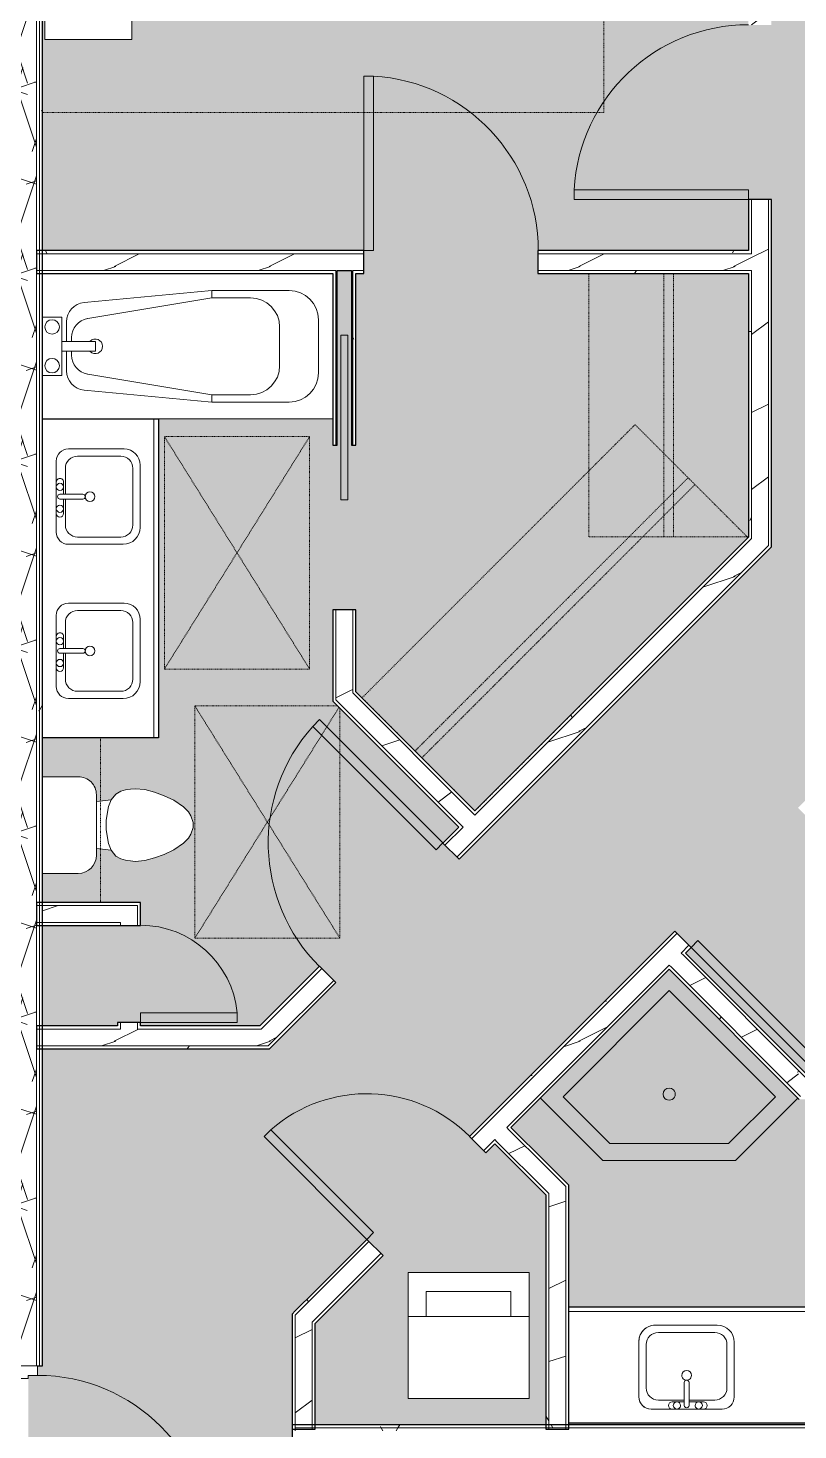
# Model space of a CAD drawing. Header units: inches. Extents: x -4830 to -242, y 9551 to 12925.
# Drawn here: x -2513.1 to -2354, y 10417.7 to 10707.1 of the extents above; entities that cross this region are included whole.
import ezdxf

# ---------------------------------------------------------------- set-up
doc = ezdxf.new("R2010")
doc.units = ezdxf.units.IN
doc.header["$MEASUREMENT"] = 0
doc.linetypes.add('Dash', pattern=[0.25, 0.125, -0.125])
for name, color, linetype, lineweight in [('0-1', 7, 'Continuous', 5), ('0-2', 7, 'Continuous', 9), ('A-AREA-PATT-1', 254, 'Continuous', 9), ('A-DOOR-1', 7, 'Continuous', 9), ('A-DOOR-2', 50, 'Continuous', 13), ('A-DOOR-FRAM-1', 50, 'Continuous', 13), ('A-GENM-HDLN-1', 7, 'Dash', 9), ('A-WALL-1', 250, 'Continuous', 25), ('A-WALL-2', 7, 'Continuous', 9), ('A-WALL-PATT-1', 7, 'Continuous', 9), ('A-WALL-PATT-2', 8, 'Continuous', 9), ('A-WALL-PATT-3', 253, 'Continuous', 9), ('I-FURN-1', 7, 'Continuous', 9), ('I-FURN-HDLN-1', 7, 'Dash', 9), ('I-WALL-1', 250, 'Continuous', 25), ('P-SANR-FIXT-1', 7, 'Continuous', 9), ('Q-CASE-1', 250, 'Continuous', 25), ('Q-CASE-2', 7, 'Continuous', 9), ('Q-CASE-HDLN-1', 7, 'Dash', 9)]:
    doc.layers.add(name, color=color, linetype=linetype, lineweight=lineweight)
pattern_1 = [(216.87, (12.795, 31.987), (95.9612857, 63.9749714), [15.994, -143.942]), (206.565, (31.987, 22.391), (-31.986981, -31.986924), [35.763, -35.763]), (198.435, (31.987, 6.397), (-63.974746, -31.987128), [20.231, -80.922])]
pattern_2 = [(0, (0, 0), (61.44, 15.36), [2.534, -43.546, 2.534, -43.546, -245.76]), (0, (0, 0), (61.44, 15.36), [-92.16, 2.534, -89.626, 2.534, -43.546, -107.52]), (0, (0, 0), (61.44, 15.36), [-230.4, 2.534, -28.186, 2.534, -74.266]), (120, (23.04, 7.68), (-44.02215, 45.5286), [2.534, -43.546, 2.534, -43.546, -245.76]), (120, (23.04, 7.68), (-44.02215, 45.5286), [-92.16, 2.534, -89.626, 2.534, -43.546, -107.52]), (120, (23.04, 7.68), (-44.02215, 45.5286), [-230.4, 2.534, -28.186, 2.534, -74.266]), (240, (30.72, 38.4), (-17.41785, -60.8886), [2.534, -43.546, 2.534, -43.546, -245.76]), (240, (30.72, 38.4), (-17.41785, -60.8886), [-92.16, 2.534, -89.626, 2.534, -43.546, -107.52]), (240, (30.72, 38.4), (-17.41785, -60.8886), [-230.4, 2.534, -28.186, 2.534, -74.266])]

# ---------------------------------------------------------------- blocks, each defined once
blk = doc.blocks.new('Single-Flush - 36_ x 84_-1372824-FLOOR PLAN - 2ND FLOOR')
at = {"layer": 'A-DOOR-1'}
blk.add_arc((18, -2.38), 36.07, 180, 266.8211, dxfattribs=at)
at = {"layer": 'A-DOOR-2'}
for p, q in [((16, -2.38), (16, -38.39)), ((18, -2.38), (16, -2.38)), ((18, -2.38), (18, -38.39)), ((18, -38.39), (16, -38.39))]:
    blk.add_line(p, q, dxfattribs=at)
blk = doc.blocks.new('M_Sink Vanity-Square - 500 x 440mm-1352614-FLOOR PLAN - 2ND FLOOR')
at = {"layer": 'P-SANR-FIXT-1'}
for p, q in [((7.96, 7.09), (-6.72, 7.09)), ((7.96, 7.09), (-6.72, 7.09)), ((3.62, 7.09), (-2.88, 7.09)), ((0.12, 6.33), (0.12, 1.59)), ((1.12, 6.33), (1.12, 1.59)), ((-9.22, 4.59), (-9.22, -6.73)), ((-9.22, 4.59), (-9.22, -6.73)), ((0.12, 5.22), (-5.22, 5.22)), ((-2.88, 5.59), (0.12, 5.59)), ((1.12, 5.59), (3.62, 5.59)), ((6.46, 5.22), (1.12, 5.22)), ((10.46, -6.91), (10.46, 4.59)), ((10.46, -6.91), (10.46, 4.59)), ((-7.72, 2.72), (-7.72, -6.23)), ((8.96, -6.23), (8.96, 2.72)), ((-5.72, -10.23), (7.14, -10.23)), ((-5.72, -10.23), (7.14, -10.23)), ((-5.22, -8.73), (6.46, -8.73))]:
    blk.add_line(p, q, dxfattribs=at)
for centre, radius, start, end in [((-6.72, 4.59), 2.5, 90, 180), ((-6.72, 4.59), 2.5, 90, 180), ((-2.88, 6.34), 0.75, 90, 270), ((-1.88, 6.34), 0.75, 360, 180), ((-1.88, 6.34), 0.75, 180, 0), ((0.62, 6.33), 0.5, 360, 180), ((2.62, 6.34), 0.75, 360, 180), ((2.62, 6.34), 0.75, 180, 360), ((3.62, 6.34), 0.75, 270, 90), ((7.96, 4.59), 2.5, 0, 90), ((7.96, 4.59), 2.5, 360, 90), ((-5.22, 2.72), 2.5, 90, 180), ((6.46, 2.72), 2.5, 0, 90), ((0.62, 0.13), 1, 360, 180), ((0.62, 0.13), 1, 180, 0), ((0.62, 1.59), 0.5, 180, 0), ((-5.72, -6.73), 3.5, 180, 270), ((-5.72, -6.73), 3.5, 180, 270), ((-5.22, -6.23), 2.5, 180, 270), ((6.46, -6.23), 2.5, 270, 0), ((7.14, -6.91), 3.32, 270, 360), ((7.14, -6.91), 3.32, 270, 0)]:
    blk.add_arc(centre, radius, start, end, dxfattribs=at)
blk = doc.blocks.new('OD_CW_Base Cabinet - OD_CW_Base Cabinet-1866993-FLOOR PLAN - 2ND FLOOR')
at = {"layer": 'Q-CASE-1'}
for p, q in [((0.74, 0), (53.33, 0)), ((53.33, 0), (53.33, -24)), ((53.33, -24), (0.74, -24))]:
    blk.add_line(p, q, dxfattribs=at)
at = {"layer": 'Q-CASE-2'}
for p, q in [((0.74, 0), (53.33, 0)), ((53.33, -1), (0.74, -1)), ((0.74, -1), (53.33, -1)), ((53.33, 0), (53.33, -1)), ((53.33, -1), (53.33, -24)), ((53.33, -24), (0.74, -24))]:
    blk.add_line(p, q, dxfattribs=at)
blk = doc.blocks.new('Shower Base-Corner - 38_ x 38_-1684436-FLOOR PLAN - 2ND FLOOR')
at = {"layer": 'P-SANR-FIXT-1'}
for p, q in [((0.4, 38), (18.62, 38)), ((18.62, 38), (38, 18.62)), ((3.49, 34.51), (17.18, 34.51)), ((3.49, 3.49), (3.49, 34.51)), ((17.18, 34.51), (34.51, 17.18)), ((38, 18.62), (38, 0.4)), ((34.51, 17.18), (34.51, 3.49)), ((34.51, 3.49), (3.49, 3.49))]:
    blk.add_line(p, q, dxfattribs=at)
for start, end in [(360, 180), (180, 0)]:
    blk.add_arc((18.62, 18.62), 1.25, start, end, dxfattribs=at)
blk = doc.blocks.new('Stacked Washer and Dryer - 26_x25_ - Private-1352637-FLOOR PLAN - 2ND FLOOR')
at = {"layer": 'P-SANR-FIXT-1'}
for p, q in [((0, 12.5), (26, 12.5)), ((0, 12.5), (0, -12.5)), ((16.90625, 12.5), (16.90625, -12.5)), ((26, 12.5), (26, -12.5)), ((16.90625, 8.75), (22.09375, 8.75)), ((22.09375, 8.75), (22.09375, -8.75)), ((22.09375, -8.75), (16.90625, -8.75)), ((26, -12.5), (0, -12.5))]:
    blk.add_line(p, q, dxfattribs=at)
blk = doc.blocks.new('Bath Tub - Maestro - 60_x30_-V63-FLOOR PLAN - 2ND FLOOR')
at = {"layer": 'P-SANR-FIXT-1'}
for p, q in [((35, -5), (9.35, -9.26)), ((35, -3.5), (51, -3.5)), ((35, -5), (35, -3.5)), ((43, -5), (35, -5)), ((4, -9), (0, -9)), ((4, -14), (4, -9)), ((5, -14), (5, -9.96)), ((49, -19), (49, -11)), ((57, -9.5), (57, -20.5)), ((4, -16), (4, -14)), ((4, -14), (10.94, -14)), ((6, -13.2), (6, -14)), ((10.94, -16), (10.94, -14)), ((4, -21), (4, -16)), ((10.94, -16), (4, -16)), ((5, -20.04), (5, -16)), ((6, -16), (6, -16.8)), ((0, -21), (4, -21)), ((9.35, -20.74), (35, -25)), ((35, -25), (35, -26.5)), ((35, -25), (43, -25)), ((51, -26.5), (35, -26.5)), ((24, -30), (60, -30))]:
    blk.add_line(p, q, dxfattribs=at)
at = {"layer": 'P-SANR-FIXT-1', "flags": 128}
for points in [[(8.63, -5.97), (11.56, -5.7), (14.49, -5.42), (17.42, -5.15), (20.35, -4.87), (23.28, -4.6), (26.21, -4.32), (29.14, -4.05), (32.07, -3.77), (35, -3.5)], [(35, -26.5), (32.07, -26.23), (29.14, -25.95), (26.21, -25.68), (23.28, -25.4), (20.35, -25.13), (17.42, -24.85), (14.49, -24.58), (11.56, -24.3), (8.63, -24.03)]]:
    blk.add_lwpolyline(points, dxfattribs=at)
at = {"layer": 'P-SANR-FIXT-1'}
for centre, radius, start, end in [((43, -11), 6, 360, 90), ((51, -9.5), 6, 0, 90), ((9, -9.96), 4, 95.3558, 180), ((2, -11), 1.5, 0, 180), ((2, -11), 1.5, 180, 360), ((10, -13.2), 4, 99.4223, 180), ((10.94, -15), 1.5, 0, 135), ((10, -16.8), 4, 180, 260.5777), ((10.94, -15), 1.5, 225, 360), ((2, -19), 1.5, 0, 180), ((2, -19), 1.5, 180, 360), ((9, -20.04), 4, 180, 264.6442), ((43, -19), 6, 270, 0), ((51, -20.5), 6, 270, 0)]:
    blk.add_arc(centre, radius, start, end, dxfattribs=at)
blk = doc.blocks.new('Single-Flush - 36_ x 84_-1372839-FLOOR PLAN - 2ND FLOOR')
at = {"layer": 'A-DOOR-1'}
blk.add_arc((18, 2.37), 36.07, 93.1789, 180, dxfattribs=at)
at = {"layer": 'A-DOOR-2'}
for p, q in [((16, 2.37), (16, 38.39)), ((18, 38.39), (16, 38.39)), ((18, 2.37), (18, 38.39)), ((18, 2.37), (16, 2.37))]:
    blk.add_line(p, q, dxfattribs=at)
blk = doc.blocks.new('Toilet-Domestic-3D - Toilet-Domestic-3D-V24-FLOOR PLAN - 2ND FLOOR')
at = {"layer": 'P-SANR-FIXT-1'}
for p, q in [((-9.98, 11.75), (-9.98, 19.18)), ((9.98, 19.18), (9.98, 11.75)), ((6.25, 8.02), (-6.25, 8.02)), ((-4.86, 8.02), (-5.21, 5)), ((-1, 6), (-3.84, 5.5)), ((1, 6), (-1, 6)), ((3.84, 5.5), (1, 6)), ((4.86, 8.02), (5.21, 5)), ((-6.97, 3), (-7.24, 2)), ((-6.4, 4), (-6.97, 3)), ((-5.21, 5), (-6.4, 4)), ((-3.84, 5.5), (-5.21, 5)), ((5.21, 5), (3.84, 5.5)), ((6.4, 4), (5.21, 5)), ((6.97, 3), (6.4, 4)), ((7.24, 2), (6.97, 3)), ((-7.41, 1), (-7.5, 0)), ((-7.24, 2), (-7.41, 1)), ((7.41, 1), (7.24, 2)), ((7.5, 0), (7.41, 1)), ((-7.5, 0), (-7.33, -1.99)), ((-7.33, -1.99), (-6.79, -4)), ((6.79, -4), (7.33, -1.99)), ((7.33, -1.99), (7.5, 0)), ((-6.79, -4), (-6.06, -6)), ((6.06, -6), (6.79, -4)), ((-6.06, -6), (-5.13, -8)), ((-5.13, -8), (-3.74, -10)), ((3.74, -10), (5.13, -8)), ((5.13, -8), (6.06, -6)), ((-3.74, -10), (-2.74, -11)), ((-2.74, -11), (-1.87, -11.5)), ((-1.87, -11.5), (-0.5, -12)), ((0.5, -12), (1.87, -11.5)), ((1.87, -11.5), (2.74, -11)), ((2.74, -11), (3.74, -10)), ((-0.5, -12), (0.5, -12))]:
    blk.add_line(p, q, dxfattribs=at)
for centre, start, end in [((-6.25, 11.75), 180, 270), ((6.25, 11.75), 270, 360)]:
    blk.add_arc(centre, 3.73, start, end, dxfattribs=at)
blk = doc.blocks.new('OD_CW_Upper Cabinet - OD_CW_Upper Cabinet-1867077-FLOOR PLAN - 2ND FLOOR')
at = {"layer": 'Q-CASE-HDLN-1'}
for p, q in [((0.74, -24), (0.74, -12)), ((0.74, -12), (34.74, -12)), ((34.74, -12), (34.74, -24)), ((34.74, -24), (0.74, -24))]:
    blk.add_line(p, q, dxfattribs=at)
blk = doc.blocks.new('OD_CW_Base Cabinet - OD_CW_Base Cabinet-1833608-FLOOR PLAN - 2ND FLOOR')
at = {"layer": 'Q-CASE-1'}
for p, q in [((0.74, -24), (0.74, 0)), ((0.74, 0), (66.57, 0)), ((66.57, 0), (66.57, -24))]:
    blk.add_line(p, q, dxfattribs=at)
at = {"layer": 'Q-CASE-2'}
for p, q in [((0.74, -1), (0.74, 0)), ((0.74, 0), (66.57, 0)), ((66.57, -1), (0.74, -1)), ((0.74, -24), (0.74, -1)), ((0.74, -1), (66.57, -1)), ((66.57, 0), (66.57, -1)), ((66.57, -1), (66.57, -24))]:
    blk.add_line(p, q, dxfattribs=at)
blk = doc.blocks.new('Pocket_Door_2385 - 34_ x 80_-1722096-FLOOR PLAN - 2ND FLOOR')
at = {"layer": 'A-DOOR-2'}
for p, q in [((-39.67, -0.75), (-39.67, 0.75)), ((-39.67, 0.75), (-5.67, 0.75)), ((-5.67, 0.75), (-5.67, -0.75)), ((-5.67, -0.75), (-39.67, -0.75))]:
    blk.add_line(p, q, dxfattribs=at)
blk = doc.blocks.new('OD_CW_Closet - OD_CW_Closet-1907192-FLOOR PLAN - 2ND FLOOR')
at = {"layer": 'Q-CASE-HDLN-1'}
for p, q in [((0.74, -24), (0.74, 9)), ((0.74, 9), (80.51, 9)), ((80.51, 9), (80.51, -24)), ((0.74, -6.5), (80.51, -6.5)), ((0.74, -8.5), (80.51, -8.5)), ((80.51, -24), (0.74, -24))]:
    blk.add_line(p, q, dxfattribs=at)
blk = doc.blocks.new('OD_CW_Closet - OD_CW_Closet-1862293-FLOOR PLAN - 2ND FLOOR')
at = {"layer": 'Q-CASE-HDLN-1'}
for p, q in [((0.74, -24), (0.74, 9)), ((0.74, 9), (55.04, 9)), ((55.04, 9), (55.04, -24)), ((0.74, -6.5), (55.04, -6.5)), ((0.74, -8.5), (55.04, -8.5)), ((55.04, -24), (0.74, -24))]:
    blk.add_line(p, q, dxfattribs=at)
blk = doc.blocks.new('ADA Clearances - 30_x48_-V18-FLOOR PLAN - 2ND FLOOR')
at = {"layer": 'A-GENM-HDLN-1'}
for p, q in [((15, -24), (-15, 24)), ((-15, -24), (15, 24)), ((15, 24), (-15, 24)), ((-15, 24), (-15, -24)), ((15, -24), (15, 24)), ((-15, -24), (15, -24))]:
    blk.add_line(p, q, dxfattribs=at)
blk = doc.blocks.new('Single-Flush - 30_ x 84_-1789664-FLOOR PLAN - 2ND FLOOR')
at = {"layer": 'A-DOOR-1'}
blk.add_arc((15, -2.375), 30.067, 180, 266.18593, dxfattribs=at)
at = {"layer": 'A-DOOR-2'}
for p, q in [((13, -2.375), (13, -32.375)), ((15, -2.375), (13, -2.375)), ((15, -2.375), (15, -32.375)), ((15, -32.375), (13, -32.375))]:
    blk.add_line(p, q, dxfattribs=at)
blk = doc.blocks.new('ADA Clearances - 30_x48_-V96-FLOOR PLAN - 2ND FLOOR')
at = {"layer": 'A-GENM-HDLN-1'}
for p, q in [((15, -24), (-15, 24)), ((15, 24), (-15, 24)), ((-15, 24), (-15, -23.46)), ((-14.79, -23.67), (15, 24)), ((15, -24), (15, 24)), ((-14.46, -24), (15, -24))]:
    blk.add_line(p, q, dxfattribs=at)
blk = doc.blocks.new('Single-Flush - CLOSET-1720159-FLOOR PLAN - 2ND FLOOR')
at = {"layer": 'A-DOOR-1'}
blk.add_arc((10, 2.37), 20.07, 95.7201, 180, dxfattribs=at)
at = {"layer": 'A-DOOR-2'}
for p, q in [((8, 2.37), (8, 22.34)), ((10, 22.34), (8, 22.34)), ((10, 2.37), (10, 22.34)), ((10, 2.37), (8, 2.37))]:
    blk.add_line(p, q, dxfattribs=at)
blk = doc.blocks.new('Bed-Standard - King 78_ x 80_-V70-FLOOR PLAN - 2ND FLOOR')
at = {"layer": 'I-FURN-1'}
for p, q in [((-28.31, 38.2), (-28.31, -41.8)), ((49.69, -41.8), (49.69, 38.2)), ((-25.31, 36.2), (-25.31, 24.2)), ((-25.31, 36.2), (46.69, 36.2)), ((46.69, 36.2), (46.69, 24.2)), ((49.69, 24.2), (-28.31, 17.63)), ((-25.31, 24.2), (46.69, 24.2)), ((-28.31, -41.8), (49.69, -41.8))]:
    blk.add_line(p, q, dxfattribs=at)
at = {"layer": 'I-FURN-HDLN-1'}
for p, q in [((-64.31, 38.2), (-64.31, -77.8)), ((73.69, -77.8), (73.69, 38.2)), ((-64.31, -77.8), (73.69, -77.8))]:
    blk.add_line(p, q, dxfattribs=at)
blk = doc.blocks.new('Table-Night Stand - 18_ x 18_ x 24_-1352623-FLOOR PLAN - 2ND FLOOR')
at = {"layer": 'I-FURN-1'}
for p, q in [((18.15, 18), (0.15, 18)), ((0.15, 18), (0.15, 0)), ((18.15, 0), (18.15, 18)), ((0.15, 0), (18.15, 0))]:
    blk.add_line(p, q, dxfattribs=at)
blk = doc.blocks.new('CTR - 1st Phase - Unit Layouts_rvt-1-FLOOR PLAN - 2ND FLOOR')
at = {"layer": 'A-WALL-PATT-1'}
h = blk.add_hatch(dxfattribs=at)
h.set_pattern_fill('FP_3', color=256, style=0, pattern_type=2)
h.set_pattern_definition(pattern_2)
h.paths.add_polyline_path([(-2364.27, 10601.14), (-2363.65, 10601.77), (-2363.65, 10657.06), (-2364.27, 10657.06), (-2364.27, 10601.77)], flags=0)
h.paths.add_polyline_path([(-2363.65, 10660.56), (-2363.65, 10671.76), (-2364.27, 10671.76), (-2364.27, 10660.56)], flags=0)
h.paths.add_polyline_path([(-2363.65, 10707.76), (-2363.65, 10843.14), (-2364.27, 10843.14), (-2364.27, 10707.76)], flags=0)
h = blk.add_hatch(dxfattribs=at)
h.set_pattern_fill('FP_3', color=256, style=0, pattern_type=2)
h.set_pattern_definition(pattern_2)
h.paths.add_polyline_path([(-2390.62, 10660.56), (-2364.27, 10660.56), (-2364.27, 10661.19), (-2407.75, 10661.19), (-2407.75, 10660.56)], flags=0)
h.paths.add_polyline_path([(-2476.81, 10660.56), (-2443.75, 10660.56), (-2443.75, 10661.19), (-2510.12, 10661.18), (-2510.12, 10660.56)], flags=0)
h = blk.add_hatch(dxfattribs=at)
h.set_pattern_fill('FP_3', color=256, style=0, pattern_type=2)
h.set_pattern_definition(pattern_2)
h.paths.add_polyline_path([(-2365.96, 10656.44), (-2364.27, 10656.44), (-2364.27, 10657.06), (-2407.75, 10657.06), (-2407.75, 10656.44), (-2391.93, 10656.44)], flags=0)
h.paths.add_polyline_path([(-2449.5, 10656.44), (-2449.5, 10657.06), (-2510.12, 10657.05), (-2510.12, 10656.44), (-2450.12, 10656.44)], flags=0)
h.paths.add_polyline_path([(-2446, 10656.44), (-2443.75, 10656.44), (-2443.75, 10657.06), (-2446, 10657.06)], flags=0)
h = blk.add_hatch(dxfattribs=at)
h.set_pattern_fill('FP_3', color=256, style=0, pattern_type=2)
h.set_pattern_definition(pattern_2)
h.paths.add_polyline_path([(-2445.37, 10570.14), (-2445.37, 10587.06), (-2446, 10587.06), (-2446, 10570.76)], flags=0)
h.paths.add_polyline_path([(-2445.37, 10621.06), (-2445.37, 10656.44), (-2446, 10656.44), (-2446, 10621.06)], flags=0)
h = blk.add_hatch(dxfattribs=at)
h.set_pattern_fill('FP_3', color=256, style=0, pattern_type=2)
h.set_pattern_definition(pattern_2)
h.paths.add_polyline_path([(-2464.92, 10500.5), (-2452.41, 10513.01), (-2452.85, 10513.45), (-2465.8, 10500.5), (-2465.18, 10500.5)], flags=0)
h.paths.add_polyline_path([(-2426.96, 10538.46), (-2423.24, 10542.17), (-2423.69, 10542.62), (-2427.4, 10538.9)], flags=0)
h.paths.add_polyline_path([(-2420.77, 10544.65), (-2364.27, 10601.14), (-2364.27, 10602.03), (-2421.21, 10545.09)], flags=0)
h = blk.add_hatch(dxfattribs=at)
h.set_pattern_fill('FP_3', color=256, style=0, pattern_type=2)
h.set_pattern_definition(pattern_2)
h.paths.add_polyline_path([(-2457.9, 10441.41), (-2442.67, 10456.63), (-2443.11, 10457.07), (-2457.9, 10442.29), (-2457.9, 10441.66)], flags=0)
h.paths.add_polyline_path([(-2421.46, 10477.85), (-2379.05, 10520.25), (-2379.49, 10520.7), (-2421.9, 10478.29)], flags=0)
h.paths.add_polyline_path([(-2353.59, 10545.71), (-2310.17, 10589.13), (-2311.06, 10589.13), (-2354.04, 10546.15)], flags=0)
h = blk.add_hatch(dxfattribs=at)
h.set_pattern_fill('FP_3', color=256, style=0, pattern_type=2)
h.set_pattern_definition(pattern_2)
h.paths.add_polyline_path([(-2353.77, 10485.96), (-2352.89, 10485.96), (-2380.2, 10513.27), (-2380.64, 10512.83), (-2354.4, 10486.59)], flags=0)
h = blk.add_hatch(dxfattribs=at)
h.set_pattern_fill('FP_3', color=256, style=0, pattern_type=2)
h.set_pattern_definition(pattern_2)
h.paths.add_polyline_path([(-2464.09, 10496.38), (-2463.47, 10497), (-2510.12, 10496.98), (-2510.12, 10496.38), (-2464.92, 10496.38)], flags=0)
h = blk.add_hatch(dxfattribs=at)
h.set_pattern_fill('FP_3', color=256, style=0, pattern_type=2)
h.set_pattern_definition(pattern_2)
h.paths.add_polyline_path([(-2406.16, 10418.79), (-2405.53, 10418.79), (-2405.53, 10466.52), (-2406.16, 10467.14), (-2406.16, 10423.01)], flags=0)
at = {"layer": 'A-WALL-PATT-2'}
h = blk.add_hatch(dxfattribs=at)
h.set_pattern_fill('FP_7', color=256, style=0, pattern_type=2)
h.set_pattern_definition(pattern_1)
h.paths.add_polyline_path([(-2363.65, 10596.82), (-2360.15, 10600.32), (-2360.15, 10671.76), (-2363.65, 10671.76), (-2363.65, 10600.06)], flags=0)
h.paths.add_polyline_path([(-2363.65, 10707.76), (-2360.15, 10707.76), (-2360.15, 10843.14), (-2363.65, 10843.14), (-2363.65, 10730.25)], flags=0)
h = blk.add_hatch(dxfattribs=at)
h.set_pattern_fill('FP_7', color=256, style=0, pattern_type=2)
h.set_pattern_definition(pattern_1)
h.paths.add_polyline_path([(-2391.73, 10657.06), (-2363.65, 10657.07), (-2363.65, 10660.56), (-2407.75, 10660.56), (-2407.75, 10657.06)], flags=0)
h.paths.add_polyline_path([(-2446, 10657.06), (-2443.75, 10657.06), (-2443.75, 10660.56), (-2510.12, 10660.49), (-2510.12, 10657.06), (-2446.25, 10657.06)], flags=0)
h = blk.add_hatch(dxfattribs=at)
h.set_pattern_fill('FP_7', color=256, style=0, pattern_type=2)
h.set_pattern_definition(pattern_1)
h.paths.add_polyline_path([(-2446, 10569.88), (-2446, 10587.06), (-2449.5, 10587.06), (-2449.5, 10573.38), (-2446.26, 10570.14)], flags=0)
h.paths.add_polyline_path([(-2449.25, 10621.06), (-2449.25, 10657.06), (-2449.5, 10657.06), (-2449.5, 10621.06)], flags=0)
h.paths.add_polyline_path([(-2446.25, 10621.06), (-2446, 10621.06), (-2446, 10657.06), (-2446.25, 10657.06), (-2446.25, 10624.93)], flags=0)
h = blk.add_hatch(dxfattribs=at)
h.set_pattern_fill('FP_7', color=256, style=0, pattern_type=2)
h.set_pattern_definition(pattern_1)
h.paths.add_polyline_path([(-2465.18, 10497), (-2463.47, 10497), (-2449.94, 10510.53), (-2452.41, 10513.01), (-2468.42, 10497), (-2465.8, 10497)], flags=0)
h.paths.add_polyline_path([(-2424.48, 10535.99), (-2363.65, 10596.82), (-2363.65, 10601.77), (-2426.96, 10538.46)], flags=0)
h = blk.add_hatch(dxfattribs=at)
h.set_pattern_fill('FP_7', color=256, style=0, pattern_type=2)
h.set_pattern_definition(pattern_1)
h.paths.add_polyline_path([(-2454.4, 10439.96), (-2440.2, 10454.16), (-2442.67, 10456.63), (-2454.4, 10444.91), (-2454.4, 10440.58)], flags=0)
h.paths.add_polyline_path([(-2418.98, 10475.37), (-2376.58, 10517.78), (-2379.05, 10520.25), (-2421.46, 10477.85), (-2421.28, 10477.67)], flags=0)
h.paths.add_polyline_path([(-2351.12, 10543.23), (-2308.75, 10585.63), (-2313.67, 10585.63), (-2353.59, 10545.71)], flags=0)
h = blk.add_hatch(dxfattribs=at)
h.set_pattern_fill('FP_7', color=256, style=0, pattern_type=2)
h.set_pattern_definition(pattern_1)
h.paths.add_polyline_path([(-2423.24, 10542.17), (-2420.77, 10544.65), (-2449.5, 10573.38), (-2449.5, 10568.43), (-2423.36, 10542.29)], flags=0)
h = blk.add_hatch(dxfattribs=at)
h.set_pattern_fill('FP_7', color=256, style=0, pattern_type=2)
h.set_pattern_definition(pattern_1)
h.paths.add_polyline_path([(-2490.47, 10522.49), (-2490.47, 10525.99), (-2510.12, 10525.99), (-2510.12, 10522.49), (-2493.97, 10522.49)], flags=0)
h = blk.add_hatch(dxfattribs=at)
h.set_pattern_fill('FP_7', color=256, style=0, pattern_type=2)
h.set_pattern_definition(pattern_1)
h.paths.add_polyline_path([(-2351.81, 10486.59), (-2348.56, 10486.59), (-2378.17, 10516.19), (-2380.64, 10513.71), (-2353.51, 10486.59), (-2352.06, 10486.59)], flags=0)
h = blk.add_hatch(dxfattribs=at)
h.set_pattern_fill('FP_7', color=256, style=0, pattern_type=2)
h.set_pattern_definition(pattern_1)
h.paths.add_polyline_path([(-2510.12, 10497), (-2468.42, 10497), (-2464.92, 10500.5), (-2510.12, 10500.5), (-2510.12, 10497.21)], flags=0)
h = blk.add_hatch(dxfattribs=at)
h.set_pattern_fill('FP_7', color=256, style=0, pattern_type=2)
h.set_pattern_definition(pattern_1)
h.paths.add_polyline_path([(-2405.53, 10466.52), (-2405.53, 10471.47), (-2414.21, 10480.14), (-2416.68, 10477.67), (-2406.16, 10467.14)], flags=0)
h = blk.add_hatch(dxfattribs=at)
h.set_pattern_fill('FP_7', color=256, style=0, pattern_type=2)
h.set_pattern_definition(pattern_1)
h.paths.add_polyline_path([(-2402.1, 10418.79), (-2402.03, 10418.79), (-2402.03, 10467.97), (-2405.53, 10471.47), (-2405.53, 10418.79)], flags=0)
h = blk.add_hatch(dxfattribs=at)
h.set_pattern_fill('FP_7', color=256, style=0, pattern_type=2)
h.set_pattern_definition(pattern_1)
h.paths.add_polyline_path([(-2457.9, 10417.91), (-2457.65, 10417.91), (-2457.9, 10418.16)], flags=0)
h.paths.add_polyline_path([(-2457.9, 10418.79), (-2454.4, 10418.79), (-2454.4, 10444.91), (-2457.9, 10441.41), (-2457.9, 10423.01)], flags=0)
at = {"layer": 'A-WALL-1'}
for p, q in [((-2359.52, 10671.76), (-2364.27, 10671.76)), ((-2364.27, 10671.76), (-2364.27, 10661.19)), ((-2359.52, 10600.06), (-2359.52, 10671.76)), ((-2443.75, 10661.19), (-2511.37, 10661.19)), ((-2511.37, 10661.19), (-2511.37, 10656.44)), ((-2443.75, 10656.44), (-2443.75, 10661.19)), ((-2364.27, 10661.19), (-2407.75, 10661.19)), ((-2407.75, 10661.19), (-2407.75, 10656.44)), ((-2449.25, 10656.44), (-2449.25, 10657.06)), ((-2449.25, 10657.06), (-2446.25, 10657.06)), ((-2446.25, 10657.06), (-2446.25, 10656.44)), ((-2511.37, 10656.44), (-2450.12, 10656.44)), ((-2450.12, 10656.44), (-2450.12, 10621.06)), ((-2449.25, 10621.06), (-2449.25, 10656.44)), ((-2446.25, 10656.44), (-2446.25, 10621.06)), ((-2445.37, 10656.44), (-2443.75, 10656.44)), ((-2445.37, 10621.06), (-2445.37, 10656.44)), ((-2407.75, 10656.44), (-2364.27, 10656.44)), ((-2364.27, 10656.44), (-2364.27, 10602.03)), ((-2450.12, 10621.06), (-2449.25, 10621.06)), ((-2446.25, 10621.06), (-2445.37, 10621.06)), ((-2364.27, 10602.03), (-2420.77, 10545.53)), ((-2364.27, 10595.31), (-2360.15, 10599.44)), ((-2360.15, 10599.44), (-2359.52, 10600.06)), ((-2424.04, 10535.55), (-2364.27, 10595.31)), ((-2445.37, 10587.06), (-2450.12, 10587.06)), ((-2450.12, 10587.06), (-2450.12, 10574.89)), ((-2445.37, 10570.14), (-2445.37, 10587.06)), ((-2450.12, 10574.89), (-2450.12, 10569.05)), ((-2420.77, 10545.53), (-2445.37, 10570.14)), ((-2450.12, 10569.05), (-2450.12, 10568.17)), ((-2450.12, 10568.17), (-2424.13, 10542.17)), ((-2424.13, 10542.17), (-2427.4, 10538.9)), ((-2427.4, 10538.9), (-2424.04, 10535.55)), ((-2489.84, 10526.61), (-2511.37, 10526.61)), ((-2511.37, 10526.61), (-2511.37, 10521.86)), ((-2489.84, 10525.99), (-2489.84, 10526.61)), ((-2489.84, 10521.86), (-2489.84, 10525.99)), ((-2511.37, 10521.86), (-2494.59, 10521.86)), ((-2494.59, 10521.86), (-2494.59, 10521.85)), ((-2494.59, 10521.85), (-2489.84, 10521.85)), ((-2489.84, 10521.85), (-2489.84, 10521.86)), ((-2379.49, 10520.7), (-2421.9, 10478.29)), ((-2376.13, 10517.34), (-2379.49, 10520.7)), ((-2377.28, 10516.19), (-2376.13, 10517.34)), ((-2351.81, 10490.71), (-2377.28, 10516.19)), ((-2452.85, 10513.45), (-2465.18, 10501.13)), ((-2449.5, 10510.09), (-2452.85, 10513.45)), ((-2413.33, 10480.14), (-2380.64, 10512.83)), ((-2380.64, 10512.83), (-2353.77, 10485.96)), ((-2463.21, 10496.38), (-2449.5, 10510.09)), ((-2494.59, 10501.13), (-2511.37, 10501.13)), ((-2511.37, 10501.13), (-2511.37, 10496.38)), ((-2489.84, 10501.85), (-2494.59, 10501.85)), ((-2494.59, 10501.85), (-2494.59, 10501.13)), ((-2489.84, 10501.13), (-2489.84, 10501.85)), ((-2465.18, 10501.13), (-2489.84, 10501.13)), ((-2511.37, 10496.38), (-2469.93, 10496.38)), ((-2469.93, 10496.38), (-2464.09, 10496.38)), ((-2464.09, 10496.38), (-2463.21, 10496.38)), ((-2406.16, 10472.98), (-2413.33, 10480.14)), ((-2421.9, 10478.29), (-2418.54, 10474.93)), ((-2418.54, 10474.93), (-2416.68, 10476.79)), ((-2416.68, 10476.79), (-2406.16, 10466.26)), ((-2402.03, 10468.85), (-2406.16, 10472.98)), ((-2401.41, 10468.23), (-2402.03, 10468.85)), ((-2406.16, 10466.26), (-2406.16, 10417.91)), ((-2401.41, 10417.91), (-2401.41, 10468.23)), ((-2443.11, 10457.07), (-2453.77, 10446.41)), ((-2439.75, 10453.72), (-2443.11, 10457.07)), ((-2453.77, 10439.7), (-2439.75, 10453.72)), ((-2453.77, 10446.41), (-2457.9, 10442.29)), ((-2457.9, 10442.29), (-2458.52, 10441.66)), ((-2458.52, 10441.66), (-2458.52, 10417.91)), ((-2453.77, 10417.91), (-2453.77, 10439.7)), ((-2458.52, 10417.91), (-2453.77, 10417.91)), ((-2406.16, 10417.91), (-2401.41, 10417.91))]:
    blk.add_line(p, q, dxfattribs=at)
at = {"layer": 'A-WALL-2'}
for p, q in [((-2363.65, 10671.76), (-2363.65, 10660.56)), ((-2360.15, 10671.76), (-2360.15, 10600.32)), ((-2443.75, 10660.56), (-2511.37, 10660.56)), ((-2364.27, 10660.56), (-2407.75, 10660.56)), ((-2364.27, 10660.56), (-2363.65, 10660.56)), ((-2449.5, 10657.06), (-2511.37, 10657.06)), ((-2449.5, 10657.06), (-2449.5, 10656.44)), ((-2443.75, 10657.06), (-2446, 10657.06)), ((-2446, 10657.06), (-2446, 10656.44)), ((-2364.27, 10657.06), (-2407.75, 10657.06)), ((-2364.27, 10657.06), (-2363.65, 10657.06)), ((-2363.65, 10657.06), (-2363.65, 10601.77)), ((-2449.5, 10656.44), (-2449.5, 10621.06)), ((-2446, 10656.44), (-2446, 10621.06)), ((-2363.65, 10601.77), (-2364.27, 10601.14)), ((-2364.27, 10601.14), (-2420.77, 10544.65)), ((-2360.15, 10600.32), (-2363.65, 10596.82)), ((-2364.27, 10596.2), (-2424.48, 10535.99)), ((-2363.65, 10596.82), (-2364.27, 10596.2)), ((-2449.5, 10587.06), (-2449.5, 10574.26)), ((-2446, 10587.06), (-2446, 10570.76)), ((-2449.5, 10573.38), (-2449.5, 10574.26)), ((-2449.5, 10568.43), (-2449.5, 10573.38)), ((-2446, 10569.88), (-2446, 10570.76)), ((-2446, 10569.88), (-2421.21, 10545.09)), ((-2449.5, 10568.43), (-2423.69, 10542.62)), ((-2421.21, 10545.09), (-2420.77, 10544.65)), ((-2423.24, 10542.17), (-2426.96, 10538.46)), ((-2423.69, 10542.62), (-2423.24, 10542.17)), ((-2511.37, 10525.99), (-2490.47, 10525.99)), ((-2490.47, 10525.99), (-2490.47, 10522.49)), ((-2511.37, 10522.49), (-2493.97, 10522.49)), ((-2493.97, 10522.49), (-2493.97, 10521.86)), ((-2493.97, 10521.86), (-2493.97, 10521.85)), ((-2490.47, 10522.49), (-2490.47, 10521.86)), ((-2490.47, 10521.86), (-2490.47, 10521.85)), ((-2379.05, 10520.25), (-2421.46, 10477.85)), ((-2376.58, 10517.78), (-2378.17, 10516.19)), ((-2378.17, 10516.19), (-2377.72, 10515.75)), ((-2352.06, 10490.09), (-2377.72, 10515.75)), ((-2452.41, 10513.01), (-2464.92, 10500.5)), ((-2380.64, 10513.71), (-2414.21, 10480.14)), ((-2380.64, 10513.71), (-2380.2, 10513.27)), ((-2353.51, 10486.59), (-2380.2, 10513.27)), ((-2449.94, 10510.53), (-2463.47, 10497)), ((-2493.97, 10500.5), (-2511.37, 10500.5)), ((-2493.97, 10501.85), (-2493.97, 10501.13)), ((-2493.97, 10501.13), (-2493.97, 10500.5)), ((-2490.47, 10501.85), (-2490.47, 10501.13)), ((-2490.47, 10501.13), (-2490.47, 10500.5)), ((-2465.8, 10500.5), (-2490.47, 10500.5)), ((-2464.92, 10500.5), (-2465.8, 10500.5)), ((-2469.3, 10497), (-2511.37, 10497)), ((-2468.42, 10497), (-2469.3, 10497)), ((-2463.47, 10497), (-2468.42, 10497)), ((-2414.21, 10480.14), (-2413.77, 10479.7)), ((-2416.68, 10477.67), (-2418.98, 10475.37)), ((-2416.68, 10477.67), (-2416.24, 10477.23)), ((-2406.16, 10467.14), (-2416.24, 10477.23)), ((-2406.16, 10472.09), (-2413.77, 10479.7)), ((-2406.16, 10472.09), (-2405.53, 10471.47)), ((-2405.53, 10471.47), (-2402.03, 10467.97)), ((-2406.16, 10467.14), (-2405.53, 10466.52)), ((-2405.53, 10466.52), (-2405.53, 10417.91)), ((-2402.03, 10467.97), (-2402.03, 10417.91)), ((-2442.67, 10456.63), (-2453.77, 10445.53)), ((-2440.2, 10454.16), (-2453.77, 10440.58)), ((-2454.4, 10444.91), (-2453.77, 10445.53)), ((-2457.9, 10441.41), (-2454.4, 10444.91)), ((-2457.9, 10441.41), (-2457.9, 10417.91)), ((-2454.4, 10439.96), (-2453.77, 10440.58)), ((-2454.4, 10439.96), (-2454.4, 10417.91))]:
    blk.add_line(p, q, dxfattribs=at)
at = {"layer": '0-2'}
for name, p, rotation in [('Bed-Standard - King 78_ x 80_-V70-FLOOR PLAN - 2ND FLOOR', (-2471.92, 10754.04), 89.99999999961918), ('Table-Night Stand - 18_ x 18_ x 24_-1352623-FLOOR PLAN - 2ND FLOOR', (-2491.62, 10704.65), 89.99999999961918), ('Single-Flush - 36_ x 84_-1372824-FLOOR PLAN - 2ND FLOOR', (-2361.9, 10689.76), 269.9999999999788), ('Single-Flush - 36_ x 84_-1372824-FLOOR PLAN - 2ND FLOOR', (-2425.75, 10658.81), 180), ('OD_CW_Closet - OD_CW_Closet-1862293-FLOOR PLAN - 2ND FLOOR', (-2388.27, 10601.39), 89.99999999997495), ('Pocket_Door_2385 - 34_ x 80_-1722096-FLOOR PLAN - 2ND FLOOR', (-2447.75, 10604.06), 269.9999999999695), ('OD_CW_Base Cabinet - OD_CW_Base Cabinet-1833608-FLOOR PLAN - 2ND FLOOR', (-2486.12, 10627.18), 269.9999999999662), ('OD_CW_Closet - OD_CW_Closet-1907192-FLOOR PLAN - 2ND FLOOR', (-2438.26, 10561.98), 44.99999999997648), ('ADA Clearances - 30_x48_-V18-FLOOR PLAN - 2ND FLOOR', (-2469.92, 10598.81), 180), ('M_Sink Vanity-Square - 500 x 440mm-1352614-FLOOR PLAN - 2ND FLOOR', (-2500.16, 10609.79), 89.99999999996577), ('M_Sink Vanity-Square - 500 x 440mm-1352614-FLOOR PLAN - 2ND FLOOR', (-2500.16, 10577.94), 89.99999999996577), ('ADA Clearances - 30_x48_-V96-FLOOR PLAN - 2ND FLOOR', (-2463.65, 10543.23), 180), ('Single-Flush - 36_ x 84_-1372839-FLOOR PLAN - 2ND FLOOR', (-2438.45, 10524.5), 44.99999999997586), ('OD_CW_Upper Cabinet - OD_CW_Upper Cabinet-1867077-FLOOR PLAN - 2ND FLOOR', (-2486.12, 10561.35), 269.9999999999745), ('Toilet-Domestic-3D - Toilet-Domestic-3D-V24-FLOOR PLAN - 2ND FLOOR', (-2490.95, 10542.61), 89.9999999999837), ('Single-Flush - 36_ x 84_-1372839-FLOOR PLAN - 2ND FLOOR', (-2365.08, 10531.74), 224.999999999989), ('Single-Flush - CLOSET-1720159-FLOOR PLAN - 2ND FLOOR', (-2492.22, 10511.85), 269.9999999999479), ('Shower Base-Corner - 38_ x 38_-1684436-FLOOR PLAN - 2ND FLOOR', (-2380.64, 10513.39), 224.9999999999563), ('Single-Flush - 30_ x 84_-1789664-FLOOR PLAN - 2ND FLOOR', (-2430.83, 10466), 224.999999999989), ('Stacked Washer and Dryer - 26_x25_ - Private-1352637-FLOOR PLAN - 2ND FLOOR', (-2422.1, 10424.25), 89.9999999999749), ('M_Sink Vanity-Square - 500 x 440mm-1352614-FLOOR PLAN - 2ND FLOOR', (-2376.43, 10429.13), 180)]:
    blk.add_blockref(name, p, dxfattribs=dict(at, rotation=rotation))
for name, p in [('Bath Tub - Maestro - 60_x30_-V63-FLOOR PLAN - 2ND FLOOR', (-2510.12, 10656.44)), ('OD_CW_Base Cabinet - OD_CW_Base Cabinet-1866993-FLOOR PLAN - 2ND FLOOR', (-2402.15, 10443.16))]:
    blk.add_blockref(name, p, dxfattribs=at)
blk = doc.blocks.new('HOLLOW METAL - UNIT DOOR-1759293-FLOOR PLAN - 2ND FLOOR')
at = {"layer": 'A-DOOR-1'}
blk.add_arc((18, 2.25), 36, 90, 180, dxfattribs=at)
at = {"layer": 'A-DOOR-2'}
for p, q in [((18, 38.25), (16.25, 38.25)), ((16.25, 38.25), (16.25, 2.25)), ((18, 2.25), (18, 38.25)), ((16.25, 2.25), (18, 2.25))]:
    blk.add_line(p, q, dxfattribs=at)
at = {"layer": 'A-DOOR-FRAM-1'}
for p, q in [((-18, 2.25), (-20, 2.25)), ((-20, 2.25), (-20, -3.5)), ((-18, 0.3125), (-18, 2.25)), ((-17.375, 0.3125), (-18, 0.3125)), ((-17.375, -1.5625), (-17.375, 0.3125)), ((18, 0.3125), (17.375, 0.3125)), ((17.375, 0.3125), (17.375, -1.5625)), ((18, 2.25), (18, 0.3125)), ((20, 2.25), (18, 2.25)), ((20, -3.5), (20, 2.25)), ((-18, -3.5), (-18, -1.5625)), ((-18, -1.5625), (-17.375, -1.5625)), ((17.375, -1.5625), (18, -1.5625)), ((18, -1.5625), (18, -3.5)), ((-20, -3.5), (-18, -3.5)), ((18, -3.5), (20, -3.5))]:
    blk.add_line(p, q, dxfattribs=at)
blk = doc.blocks.new('CTR - 1st Phase - Common Walls_rvt-1-FLOOR PLAN - 2ND FLOOR')
at = {"layer": 'A-AREA-PATT-1'}
h = blk.add_hatch(color=256, dxfattribs=at)
h.paths.add_polyline_path([(-2459.25, 10389.99), (-2458.52, 10389.99), (-2458.52, 10441.66), (-2443.11, 10457.07), (-2439.75, 10453.72), (-2453.77, 10439.7), (-2453.77, 10418.79), (-2406.16, 10418.79), (-2406.16, 10466.26), (-2416.68, 10476.79), (-2418.54, 10474.93), (-2421.9, 10478.29), (-2379.49, 10520.7), (-2376.13, 10517.34), (-2377.28, 10516.19), (-2351.81, 10490.71), (-2310.07, 10490.71), (-2310.07, 10485.34), (-2314.82, 10485.34), (-2314.82, 10485.96), (-2353.77, 10485.96), (-2380.64, 10512.83), (-2413.33, 10480.14), (-2401.41, 10468.23), (-2401.41, 10443.16), (-2348.82, 10443.16), (-2348.82, 10419.16), (-2401.41, 10419.16), (-2401.41, 10418.79), (-2314.82, 10418.79), (-2314.82, 10449.34), (-2310.07, 10449.34), (-2310.07, 10418.79), (-2076.8, 10418.79), (-2076.8, 10546.6), (-2133.07, 10546.6), (-2133.07, 10545.85), (-2135.57, 10545.85), (-2135.57, 10546.6), (-2172.82, 10546.6), (-2172.82, 10547.98), (-2207.82, 10547.98), (-2207.82, 10546.6), (-2208.07, 10546.6), (-2208.07, 10545.85), (-2213.07, 10545.85), (-2213.07, 10546.6), (-2213.32, 10546.6), (-2213.32, 10547.98), (-2248.32, 10547.98), (-2248.32, 10546.6), (-2285.57, 10546.59), (-2285.57, 10545.85), (-2288.07, 10545.85), (-2288.07, 10546.6), (-2321.73, 10546.6), (-2334.3, 10559.17), (-2350.68, 10542.79), (-2354.04, 10546.15), (-2310.43, 10589.75), (-2310.43, 10613.75), (-2305.68, 10613.75), (-2305.68, 10621.75), (-2269.93, 10621.75), (-2269.93, 10613.75), (-2076.8, 10613.75), (-2076.8, 10842.51), (-2292.51, 10842.51), (-2292.51, 10845.89), (-2330.54, 10845.89), (-2330.54, 10842.51), (-2359.52, 10842.51), (-2359.52, 10707.76), (-2364.27, 10707.76), (-2364.27, 10842.51), (-2510.12, 10842.51), (-2510.12, 10803.73), (-2430.12, 10803.73), (-2430.12, 10725.73), (-2510.12, 10725.73), (-2510.12, 10661.19), (-2443.75, 10661.19), (-2443.75, 10656.44), (-2445.37, 10656.44), (-2445.37, 10621.06), (-2446.25, 10621.06), (-2446.25, 10657.06), (-2449.25, 10657.06), (-2449.25, 10621.06), (-2450.12, 10621.06), (-2450.12, 10626.44), (-2486.12, 10626.44), (-2486.12, 10560.61), (-2510.12, 10560.61), (-2510.12, 10552.59), (-2502.7, 10552.59), (-2501.73, 10552.46), (-2500.83, 10552.09), (-2500.06, 10551.5), (-2499.47, 10550.72), (-2499.1, 10549.82), (-2498.97, 10548.78), (-2498.97, 10547.47), (-2495.95, 10547.82), (-2494.95, 10549.01), (-2493.95, 10549.58), (-2492.44, 10549.94), (-2490.95, 10550.11), (-2488.96, 10549.94), (-2486.95, 10549.4), (-2484.95, 10548.67), (-2482.85, 10547.67), (-2480.95, 10546.35), (-2479.95, 10545.35), (-2479.45, 10544.48), (-2478.95, 10543.11), (-2478.95, 10542.11), (-2479.45, 10540.74), (-2479.95, 10539.87), (-2480.95, 10538.87), (-2483.12, 10537.4), (-2484.95, 10536.55), (-2486.95, 10535.82), (-2488.96, 10535.28), (-2490.95, 10535.11), (-2492.44, 10535.28), (-2492.95, 10535.37), (-2493.95, 10535.64), (-2494.95, 10536.21), (-2495.95, 10537.4), (-2498.97, 10537.75), (-2498.97, 10536.36), (-2499.1, 10535.4), (-2499.47, 10534.5), (-2500.06, 10533.73), (-2500.83, 10533.13), (-2501.73, 10532.76), (-2502.7, 10532.63), (-2510.12, 10532.63), (-2510.12, 10526.61), (-2489.84, 10526.61), (-2489.84, 10521.86), (-2510.12, 10521.86), (-2510.12, 10501.13), (-2494.59, 10501.13), (-2494.59, 10501.85), (-2489.84, 10501.85), (-2489.84, 10501.13), (-2465.18, 10501.13), (-2452.85, 10513.45), (-2449.5, 10510.09), (-2463.21, 10496.38), (-2510.12, 10496.38), (-2510.12, 10430.99), (-2511.12, 10430.99), (-2511.12, 10428.99), (-2513.06, 10428.99), (-2513.06, 10392.99), (-2511.12, 10392.99), (-2511.12, 10390.99), (-2510.12, 10390.99), (-2510.12, 10389.99), (-2467.77, 10389.99)], flags=0)
h.paths.add_polyline_path([(-2501.12, 10392.99), (-2511.12, 10392.99), (-2511.12, 10394.74), (-2475.12, 10394.74), (-2475.12, 10392.99), (-2476.81, 10392.99)], flags=0)
h.paths.add_polyline_path([(-2202.86, 10419.05), (-2202.86, 10499.05), (-2124.86, 10499.05), (-2124.86, 10419.05), (-2160.73, 10419.05)], flags=0)
h.paths.add_polyline_path([(-2325.95, 10419.16), (-2340.79, 10419.16), (-2340.79, 10426.89), (-2340.67, 10427.86), (-2340.29, 10428.75), (-2339.7, 10429.53), (-2338.93, 10430.12), (-2338.03, 10430.49), (-2336.44, 10430.62), (-2335.68, 10430.62), (-2336.03, 10433.64), (-2337.22, 10434.64), (-2337.78, 10435.64), (-2338.14, 10437.15), (-2338.32, 10438.64), (-2338.14, 10440.63), (-2337.6, 10442.64), (-2336.88, 10444.64), (-2335.94, 10446.64), (-2334.56, 10448.64), (-2333.56, 10449.64), (-2332.69, 10450.14), (-2331.32, 10450.64), (-2330.32, 10450.64), (-2328.94, 10450.14), (-2328.08, 10449.64), (-2327.06, 10448.61), (-2325.69, 10446.64), (-2324.76, 10444.64), (-2324.03, 10442.64), (-2323.49, 10440.63), (-2323.32, 10438.64), (-2323.49, 10437.15), (-2323.58, 10436.64), (-2323.85, 10435.64), (-2324.42, 10434.64), (-2325.61, 10433.64), (-2325.95, 10430.62), (-2324.57, 10430.62), (-2323.6, 10430.49), (-2322.7, 10430.12), (-2321.93, 10429.53), (-2321.34, 10428.75), (-2320.97, 10427.86), (-2320.84, 10426.89), (-2320.84, 10419.16)], flags=0)
h.paths.add_polyline_path([(-2103.86, 10419.55), (-2121.86, 10419.55), (-2121.86, 10437.55), (-2103.86, 10437.55), (-2103.86, 10423.01)], flags=0)
h.paths.add_polyline_path([(-2223.79, 10419.55), (-2223.79, 10437.55), (-2205.79, 10437.55), (-2205.79, 10419.55)], flags=0)
h.paths.add_polyline_path([(-2409.6, 10424.25), (-2434.6, 10424.25), (-2434.6, 10450.25), (-2409.6, 10450.25), (-2409.6, 10430.75)], flags=0)
h.paths.add_polyline_path([(-2424.04, 10535.55), (-2427.4, 10538.9), (-2424.13, 10542.17), (-2450.12, 10568.17), (-2450.12, 10587.06), (-2445.37, 10587.06), (-2445.37, 10570.14), (-2420.77, 10545.53), (-2364.27, 10602.03), (-2364.27, 10656.44), (-2407.75, 10656.44), (-2407.75, 10661.19), (-2364.27, 10661.19), (-2364.27, 10671.76), (-2359.52, 10671.76), (-2359.52, 10600.06), (-2423.6, 10535.99)], flags=0)
h.paths.add_polyline_path([(-2170.82, 10547.98), (-2135.82, 10547.98), (-2135.82, 10551.35), (-2135.57, 10551.35), (-2135.57, 10552.1), (-2133.07, 10552.1), (-2133.07, 10551.35), (-2108.72, 10551.35), (-2108.72, 10553.35), (-2103.97, 10553.35), (-2103.97, 10551.35), (-2076.8, 10551.35), (-2076.8, 10555.39), (-2101.05, 10555.39), (-2101.05, 10556.5), (-2101.55, 10556.58), (-2101.55, 10557.03), (-2101.05, 10557.03), (-2101.05, 10573.57), (-2101.55, 10573.64), (-2101.55, 10573.7), (-2101.05, 10573.7), (-2101.05, 10583.39), (-2076.8, 10583.39), (-2076.8, 10585), (-2103.97, 10585), (-2103.97, 10583.35), (-2108.72, 10583.35), (-2108.72, 10585), (-2308.47, 10585), (-2330.94, 10562.53), (-2319.76, 10551.35), (-2288.07, 10551.35), (-2288.07, 10552.1), (-2285.57, 10552.1), (-2285.57, 10551.35), (-2285.32, 10551.35), (-2285.32, 10547.98), (-2250.32, 10547.98), (-2250.32, 10549.35), (-2213.32, 10549.35), (-2213.32, 10551.35), (-2213.07, 10551.35), (-2213.07, 10552.1), (-2208.07, 10552.1), (-2208.07, 10551.35), (-2207.82, 10551.35), (-2207.82, 10549.35), (-2170.82, 10549.35)], flags=0)
h.paths.add_polyline_path([(-2301.21, 10589.75), (-2269.93, 10589.75), (-2269.93, 10591.75), (-2305.68, 10591.75), (-2305.68, 10589.75)], flags=0)
h.paths.add_polyline_path([(-2168.53, 10658.88), (-2168.53, 10659.13), (-2171.16, 10659.13), (-2171.18, 10659.38), (-2172.11, 10659.43), (-2172.25, 10659.58), (-2172.25, 10661.75), (-2311.52, 10661.75), (-2311.52, 10697.75), (-2295.39, 10697.75), (-2295.39, 10706.53), (-2278.89, 10706.53), (-2278.89, 10697.75), (-2264.17, 10697.75), (-2264.17, 10706.53), (-2247.67, 10706.53), (-2247.67, 10697.75), (-2232.94, 10697.75), (-2232.94, 10706.53), (-2216.44, 10706.53), (-2216.44, 10697.75), (-2204.94, 10697.75), (-2204.94, 10706.53), (-2188.44, 10706.53), (-2188.44, 10697.75), (-2173.72, 10697.75), (-2173.72, 10706.53), (-2157.22, 10706.53), (-2157.22, 10697.75), (-2145.72, 10697.75), (-2145.72, 10706.53), (-2129.22, 10706.53), (-2129.22, 10697.75), (-2112.8, 10697.75), (-2112.8, 10661.75), (-2148.25, 10661.75), (-2148.25, 10659.58), (-2148.45, 10659.38), (-2149.34, 10659.38), (-2149.34, 10659.13), (-2153.2, 10659.13), (-2153.2, 10658.88), (-2154.91, 10658.88), (-2154.91, 10659.13), (-2164.4, 10659.13), (-2164.4, 10658.88), (-2164.99, 10658.88), (-2164.99, 10659.13), (-2165.58, 10659.13), (-2165.58, 10658.88), (-2166.17, 10658.88), (-2166.17, 10659.13), (-2166.76, 10659.13), (-2166.76, 10658.88), (-2167.35, 10658.88), (-2167.35, 10659.13), (-2167.94, 10659.13), (-2167.94, 10658.88)], flags=0)
h.paths.add_polyline_path([(-2509.62, 10704.8), (-2509.62, 10722.8), (-2491.62, 10722.8), (-2491.62, 10704.8)], flags=0)
h.paths.add_polyline_path([(-2227.61, 10741.11), (-2227.61, 10776.11), (-2221.61, 10776.11), (-2221.61, 10777.11), (-2149.61, 10777.11), (-2149.61, 10776.11), (-2143.61, 10776.11), (-2143.61, 10741.11), (-2190.69, 10741.11)], flags=0)
h.paths.add_polyline_path([(-2104.05, 10780.44), (-2131.55, 10780.44), (-2131.55, 10786.44), (-2132.55, 10786.44), (-2132.55, 10822.44), (-2131.55, 10822.44), (-2131.55, 10828.44), (-2096.55, 10828.44), (-2096.55, 10780.44), (-2100.55, 10780.44)], flags=0)
h.paths.add_polyline_path([(-2276.67, 10780.44), (-2276.67, 10828.44), (-2241.67, 10828.44), (-2241.67, 10822.44), (-2240.67, 10822.44), (-2240.67, 10786.44), (-2241.67, 10786.44), (-2241.67, 10780.44), (-2272.67, 10780.44)], flags=0)
h.paths.add_polyline_path([(-2491.62, 10806.73), (-2509.62, 10806.73), (-2509.62, 10824.73), (-2491.62, 10824.73), (-2491.62, 10821.49)], flags=0)
h.paths.add_polyline_path([(-2169.46, 10825.36), (-2171.12, 10825.39), (-2171.12, 10829.39), (-2207.12, 10829.39), (-2207.12, 10825.39), (-2225.12, 10825.39), (-2225.12, 10841.51), (-2153.12, 10841.51), (-2153.12, 10825.39), (-2169.46, 10825.39)], flags=0)
at = {"layer": 'A-WALL-PATT-1'}
h = blk.add_hatch(dxfattribs=at)
h.set_pattern_fill('FP_3', color=256, style=0, pattern_type=2)
h.set_pattern_definition(pattern_2)
h.paths.add_polyline_path([(-2511.12, 10389.36), (-2510.75, 10389.36), (-2510.75, 10390.99), (-2511.37, 10390.99), (-2511.37, 10389.36)], flags=0)
h.paths.add_polyline_path([(-2511.37, 10430.99), (-2510.75, 10430.99), (-2510.75, 10843.14), (-2511.37, 10843.14), (-2511.37, 10474.22)], flags=0)
h = blk.add_hatch(dxfattribs=at)
h.set_pattern_fill('FP_3', color=256, style=0, pattern_type=2)
h.set_pattern_definition(pattern_2)
h.paths.add_polyline_path([(-2510.12, 10389.99), (-2510.12, 10390.99), (-2510.75, 10390.99), (-2510.75, 10389.99)], flags=0)
h.paths.add_polyline_path([(-2510.75, 10430.99), (-2510.12, 10430.99), (-2510.12, 10843.14), (-2510.75, 10843.14), (-2510.75, 10474.22)], flags=0)
h = blk.add_hatch(dxfattribs=at)
h.set_pattern_fill('FP_3', color=256, style=0, pattern_type=2)
h.set_pattern_definition(pattern_2)
h.paths.add_polyline_path([(-2336.33, 10418.16), (-2076.17, 10418.16), (-2076.17, 10418.79), (-2458.52, 10418.79), (-2457.9, 10418.16), (-2348.82, 10418.16)], flags=0)
h = blk.add_hatch(dxfattribs=at)
h.set_pattern_fill('FP_3', color=256, style=0, pattern_type=2)
h.set_pattern_definition(pattern_2)
h.paths.add_polyline_path([(-2458.52, 10389.99), (-2457.9, 10389.99), (-2457.9, 10417.91), (-2458.52, 10417.91), (-2458.52, 10397.41)], flags=0)
h = blk.add_hatch(dxfattribs=at)
h.set_pattern_fill('FP_3', color=256, style=0, pattern_type=2)
h.set_pattern_definition(pattern_2)
h.paths.add_polyline_path([(-2457.9, 10417.54), (-2076.17, 10417.54), (-2076.17, 10418.16), (-2457.9, 10418.16), (-2457.65, 10417.91), (-2457.9, 10417.91)], flags=0)
at = {"layer": 'A-WALL-PATT-3'}
h = blk.add_hatch(dxfattribs=at)
h.set_pattern_fill('FP_28', color=256, style=0, pattern_type=2)
h.set_pattern_definition([(161.57, (0.96, 0.96), (-7.6802237, -0.0009796), [0, -54.643, 6.067, 0]), (18.43, (-0.96, 0.96), (-7.6802237, 0.0009796), [0, -54.643, 6.067, 0]), (108.43, (0.96, 0.96), (3.8382953, -19.2013653), [18.211, -42.499]), (71.57, (-0.96, 0.96), (3.8382953, 19.2013653), [18.211, -42.499])])
h.paths.add_polyline_path([(-2511.93, 10388.74), (-2511.37, 10388.74), (-2511.37, 10390.99), (-2514.87, 10390.99), (-2514.87, 10388.74)], flags=0)
h.paths.add_polyline_path([(-2514.87, 10430.99), (-2511.37, 10430.99), (-2511.37, 10843.51), (-2514.87, 10843.51), (-2514.87, 10448.61)], flags=0)
at = {"layer": 'A-WALL-2'}
for p, q in [((-2511.37, 10843.51), (-2511.37, 10430.99)), ((-2510.75, 10843.51), (-2510.75, 10430.99)), ((-2076.17, 10418.16), (-2457.9, 10418.16)), ((-2457.9, 10417.54), (-2457.9, 10418.16))]:
    blk.add_line(p, q, dxfattribs=at)
at = {"layer": 'I-WALL-1'}
for p, q in [((-2510.12, 10430.99), (-2510.12, 10843.51)), ((-2511.12, 10430.99), (-2510.12, 10430.99)), ((-2076.17, 10418.79), (-2458.52, 10418.79)), ((-2458.52, 10418.79), (-2458.52, 10418.16)), ((-2458.52, 10418.16), (-2458.52, 10412.79))]:
    blk.add_line(p, q, dxfattribs=at)
at = {"layer": '0-2', "rotation": 269.9999999999987}
blk.add_blockref('HOLLOW METAL - UNIT DOOR-1759293-FLOOR PLAN - 2ND FLOOR', (-2513.37, 10410.99), dxfattribs=at)

msp = doc.modelspace()

# ---------------------------------------------------------------- block references
at = {"layer": '0-1'}
for name in ['CTR - 1st Phase - Common Walls_rvt-1-FLOOR PLAN - 2ND FLOOR', 'CTR - 1st Phase - Unit Layouts_rvt-1-FLOOR PLAN - 2ND FLOOR']:
    msp.add_blockref(name, (0, 0), dxfattribs=at)

doc.saveas('drawing.dxf')
